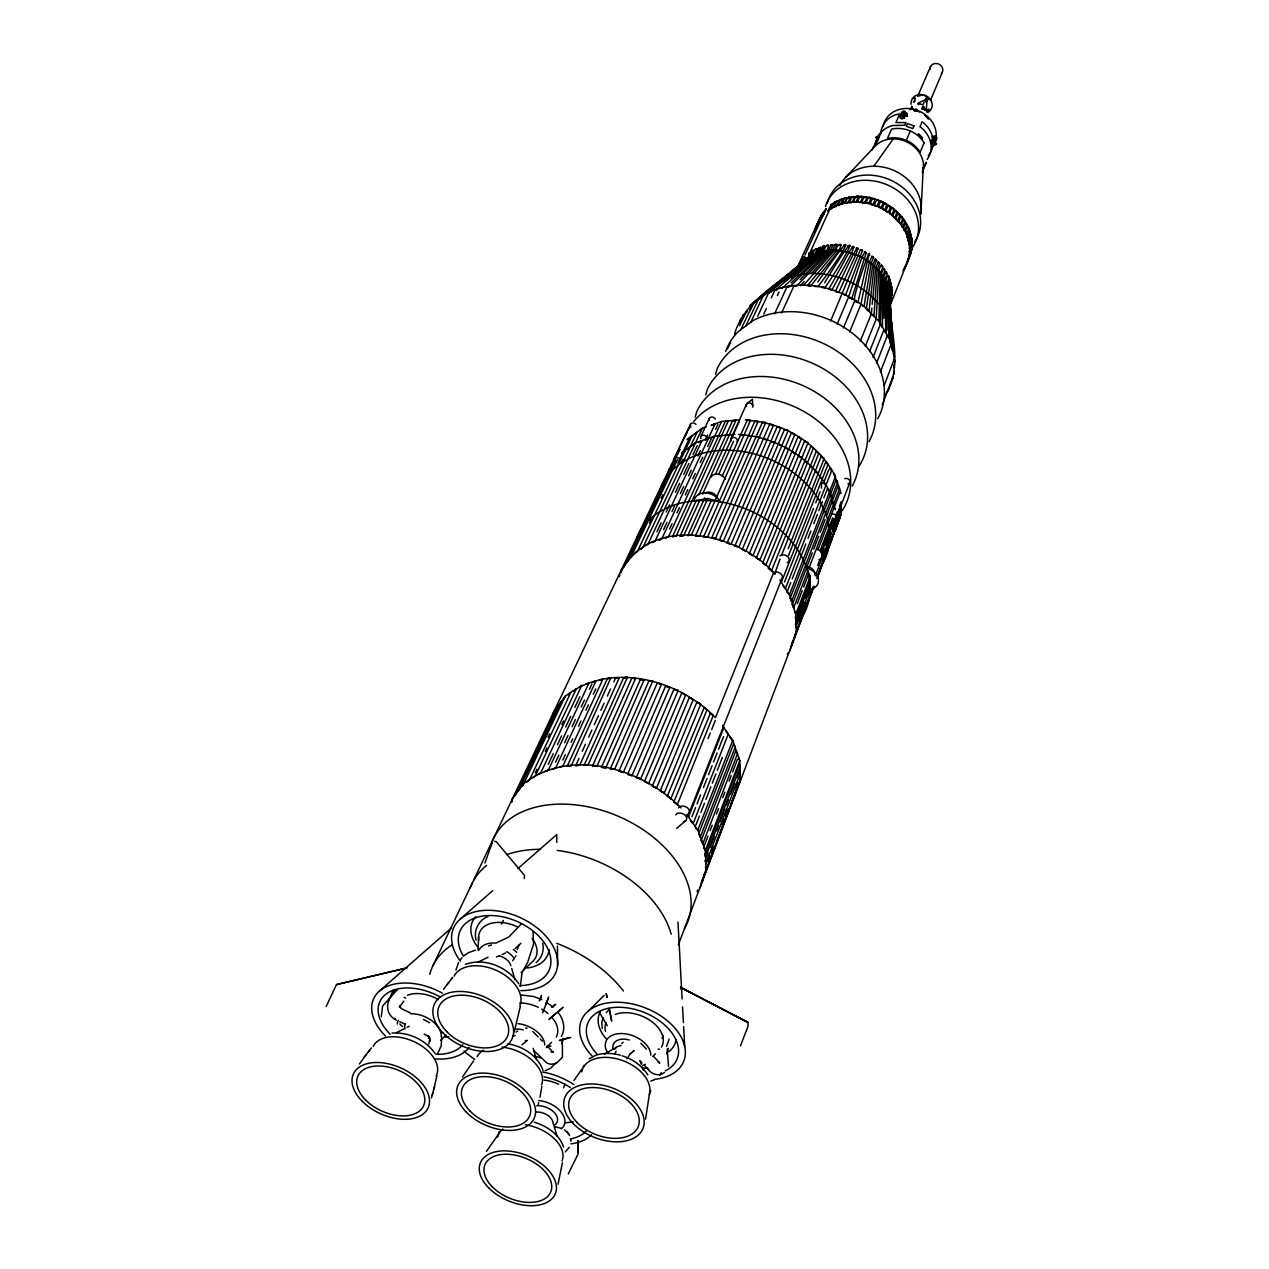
<?xml version="1.0" encoding="UTF-8"?>
<svg xmlns="http://www.w3.org/2000/svg" width="1269" height="1269" viewBox="0 0 1269 1269"><rect width="100%" height="100%" fill="white"/><g stroke="black" fill="none" stroke-linecap="round" stroke-linejoin="round"><path stroke-width="1.5" d="M728.279 734.101L725.757 731.023L728.279 734.101L693.16 823.549L690.526 820.409L693.16 823.549M835.478 517.911L835.43 529.046L829.514 545.956M835.272 530.759L841.188 513.897L841.252 502.794M742.619 316.996C746.394 309.842 737.527 321.929 746.981 311.888M911.824 107.595L911.634 106.215L912.252 106.866M745.998 312.237L747.393 309.715M877.418 140.225C878.957 137.528 876.641 138.797 877.244 139.844M785.4 588.578L783.084 585.612L785.4 588.578L831.718 470.545L829.561 467.706L831.718 470.545M880.416 324.261L882.383 326.99L880.432 324.245L881.352 274.294C884.636 262.969 886.381 270.963 882.32 276.087L882.431 326.958L880.416 324.261L869.535 351.64M892.741 342.693L892.884 335.571M889.839 297.628L892.155 290.236L890.235 296.565M889.68 294.36L888.966 292.536L889.68 294.36C892.932 289.855 893.392 280.639 889.283 292.489L889.696 294.36C888.252 326.815 904.385 364.06 885.952 393.85M905.32 112.989L905.035 111.958M520.29 986.124L522.193 972.038L527.698 962.33L533.472 944.231M915.171 109.848L916.012 108.96L917.075 109.832M892.789 346.088L894.439 356.526L889.283 338.395L878.925 321.279L880.21 272.581C884.953 266.744 881.273 260.224 878.782 271.011L876.229 318.995L865.284 346.326M927.465 109.737L929.035 109.102L928.274 110.577M478.096 950.148L478.603 936.633M899.213 113.417L898.595 115.305M900.927 114.48C900.165 116.098 904.908 114.036 903.242 116.891M904.194 114.464L904.274 115.828M906.478 113.56L906.542 116.351M884.43 279.608C888.49 274.469 886.745 266.474 883.478 277.816L884.43 279.434L883.208 277.943L884.414 279.624L885.857 332.684L883.859 329.988L873.04 357.43M923.166 169.618L920.85 214.191A43.273 36.658 23.1 0 0 890.521 169.126A43.273 36.658 23.1 0 0 839.967 185.353M892.012 292.076L892.155 290.236M891.948 295.788L892.091 293.964L890.156 300.277M891.885 299.5L892.012 297.66L890.092 303.989M909.207 252.325C915.266 231.688 909.524 257.718 909.35 250.532M909.302 248.676C915.361 228.023 909.603 254.054 909.445 246.852M909.127 255.989C915.187 235.336 909.445 261.366 909.27 254.181M911.459 246.662L911.602 244.869M911.554 243.013L911.697 241.205M911.38 250.31L911.523 248.518M830.894 204.912L832.258 204.42L828.197 211.019L829.006 210.035M831.163 208.75C836.192 204.404 835.652 196.711 831.163 208.75L832.702 207.688M675.758 456.11L679.581 449.797M922.674 108.468C924.911 105.486 922.975 109.769 922.896 105.961M926.37 109.213L924.768 109.864L926.37 109.213L926.973 100.87M860.239 341.313L871.28 314.046L871.851 308.193M872.231 304.306L875.753 267.965L878.196 262.033L879.623 263.603L877.18 269.536L873.976 316.314L871.295 314.03M904.242 114.511L904.718 113.718M906.415 114.4L906.764 113.084L907.097 114.511M680.898 989.059L680.803 987.345L748.155 1022.576L747.853 1026.764L740.509 1045.783M686.751 814.888L688.496 816.998L687.148 814.682M874.151 266.474L869.043 311.333L866.33 309.065L872.723 264.904L875.499 259.05L876.609 260.557L874.151 266.474L872.533 265.094L874.151 266.506L872.723 264.904M688.496 816.998L723.838 727.676L722.569 725.408M562.405 1162.721L558.043 1184.263M780.736 580.837L781.323 582.392L827.943 464.581L825.802 461.71L788.509 555.552M933.667 138.448L935.237 138.718L934.777 139.416M541.863 1086.47L539.991 1097.209M882.336 275.896L881.352 274.294M520.306 1006.507L514.231 1031.824M914.489 101.679C914.124 97.459 916.044 102.281 913.283 102.123M878.925 321.279L864.03 306.4L871.137 263.444L873.595 257.544L872.12 256.29L869.344 262.207L861.191 302.942M568.195 694.746L570.701 692.668L529.57 779.753L527 781.831L529.57 779.753M923.293 107.151L923.261 109.467M734.561 333.89C744.491 300.927 777.849 284.875 801.754 262.857C807.068 248.201 801.405 265.364 797.646 266.776M922.722 107.516L923.578 108.246L924.054 107.246M436.853 1075.874L433.887 1089.088M581.694 1071.893L583.692 1065.421M669.16 1039.105L666.526 1046.465M904.274 114.226L903.909 112.655L902.037 113.433M904.258 115.431L904.496 116.272L904.67 113.687M907.049 115.669L906.574 116.161M926.973 111.022L926.497 111.831M699.965 887.745L706.341 869.392L705.532 866.854L706.056 870.153L705.374 850.484L697.807 830.1L687.052 814.968M750.042 310.429L754.246 301.863L804.752 260.589L806.085 257.67M734.18 797.487L736.829 788.668M518.466 790.761L561.39 701.456L559.883 704.152M789.952 650.347L796.218 632.422L795.901 613.91L794.41 611.024M803.404 261.842L804.784 260.605M455.968 969.976L458.617 962.425M704.676 873.009L704.025 876.038L715.161 845.408M797.281 266.982L798.09 265.903L797.455 267.585M738.225 785.86L740.446 779.769L740.081 777.199M837.239 525.16L837.889 522.257L817.712 577.094M867.409 261.097L857.907 302.545L854.719 300.88C851.134 299.405 876.26 230.419 867.409 261.097L865.601 259.859M793.934 638.91L813.35 587.721M890.235 385.332L890.901 382.54M876.546 363.188L887.301 335.682L889.283 338.395L886.539 283.13C890.584 277.99 888.839 269.996 885.588 281.353L887.126 330.178M902.275 227.072C899.547 220.378 908.763 215.889 902.275 227.072L901.355 225.311M904.321 230.53C901.593 223.836 910.793 219.331 904.321 230.53L903.385 228.769M522.305 785.717L523.843 783.465C571.542 747.235 641.987 768.268 681.041 807.925M906.352 233.972C903.639 227.294 912.808 222.773 906.352 233.972L905.431 232.227M787.748 653.043L787.303 654.217M563.61 698.648L565.133 696.411C610.04 660.768 678.201 679.296 715.462 717.651L773.614 572.747M645.572 1119.115L649.76 1091.848A35.627 22.556 21.6 0 0 623.031 1060.725A35.627 22.556 21.6 0 0 583.55 1067.102M484.948 863.015L492.039 843.235M619.177 576.634L619.859 575.396M524.271 878.576L524.573 875.642M674.093 461.155L674.489 460.108M573.81 691.034L576.285 688.924L535.296 776.009L532.869 777.675M431.444 1097.923L432.951 1092.53M432.221 1095.226L434.601 1086.454M511.502 802.214L512.486 798.613L523.843 783.465L565.133 696.411L553.681 711.687L552.015 717.651M537.993 1105.236L538.722 1102.571M688.004 448.782L690.304 446.704M694.889 434.157L697.189 432.079L643.034 547.145L640.639 549.239L643.034 547.145M620.62 572.716C649.902 513.596 738.495 531.838 775.026 574.08M666.717 1053.889L668.335 1048.273M636.959 538.373L637.863 535.201A91.939 69.192 23.1 0 1 647.301 521.686M660.023 491.04L661.815 484.917A89.639 68.637 23.1 0 1 686.228 459.886M668.557 471.909L674.727 461.504M675.092 458.759L676.425 454.207M807.798 258.321L758.307 299.627L807.782 258.305L810.431 252.452L809.051 252.943M686.132 434.981L687.021 431.952A87.228 67.987 23.1 0 1 690.574 425.749M695.158 417.152L696.935 411.124A86.276 67.717 23.1 0 1 806.434 387.219A86.276 67.717 23.1 0 1 852.213 486.075M705.754 394.881L707.531 388.885A85.277 67.416 23.1 0 1 818.108 365.932A85.277 67.416 23.1 0 1 858.939 466.357M715.557 374.244L717.334 368.28A84.325 67.13 23.1 0 1 824.691 344.121A84.325 67.13 23.1 0 1 869.043 441.644M848.596 297.009L851.785 298.723L848.596 297.009L861.857 257.496L865.061 251.69L866.156 252.848L851.8 298.675L848.612 296.994L837.191 324.087M739.573 322.929L740.684 319.249L743.507 316.79M497.702 1137.024L499.304 1131.678M703.74 847.153L705.374 850.484L703.74 847.153L707.959 836.16M561.659 1043.8L563.357 1038.264M880.337 372.023L891.155 344.169L889.886 341.488L891.076 344.438L889.886 341.488L887.174 284.986C891.298 273.168 890.838 282.368 887.586 286.857L886.888 285.049L887.554 285.985M876.181 141.43L876.165 142.35M517.244 949.735L518.799 945.183M603.235 1017.643L601.807 1022.322L602.236 1028.524M693.175 445.054L695.126 442.992L714.828 436.124L734.91 434.363M700.044 430.429L701.503 428.636L706.405 426.654M662.101 1038.391L663.005 1035.647M753.421 303.275L779.182 281.718M758.434 299.23L760.496 297.596L758.434 299.23L745.791 326.038M397.213 989.582C386.823 996.546 383.206 1012.408 394.976 1019.419M783.084 279.164L763.192 295.963L765.366 293.916C797.154 277.768 836.414 285.239 864.03 306.4L860.842 304.734L849.627 331.907M932.429 141.462L933.334 140.748M933.064 140.859C930.732 144.46 938.124 142.049 933.619 140.558M927.147 100.806L925.513 101.758M428.843 1044.038L429.699 1039.057L428.525 1036.392L429.35 1036.916L424.147 1033.997M922.341 108.388C923.88 109.245 924.593 105.359 922.642 106.945M649.284 1094.719L650.775 1090.499M845.646 294.868L842.188 293.916L845.646 294.868L862.46 250.501L861.508 249.739L860.414 249.676L830.672 320.946M815.888 228.357L819.06 221.139M816.966 224.946L820.139 217.729M702.867 843.711L701.234 840.364L735.893 750.629L737.543 753.612L702.867 843.711L701.234 840.364M792.316 604.552L793.696 607.74L792.316 604.552L812.287 552.824M809.368 567.053L839.475 488.835L838.079 486.043L832.924 499.415M716.557 841.728L729.12 808.607M730.516 804.927L738.891 782.846M795.314 634.135L813.334 586.627M818.188 573.826L839.888 516.642L839.523 519.37M882.288 404.906L892.837 377.067L892.234 379.891M701.265 882.875L740.255 780.007L739.779 760.575L732.689 740.509L723.838 727.676M791.269 645.572L813.397 586.817M816.728 578.363L841.363 513.659L840.855 510.82L841.188 513.897M704.025 876.038L737.527 787.7M818.204 574.92L839.206 519.544M678.312 944.834L814.143 586.088M738.812 765.651L705.136 853.751L705.596 857.067L740.208 766.841L739.526 763.811M809.432 580.948L795.504 617.353L795.853 620.541L810.463 582.281M821.582 553.141L834.796 518.513M835.478 516.689L837.413 511.661M839.332 506.617L841.252 501.588M706.024 858.479L708.134 852.974M710.228 847.454L714.431 836.43M716.525 830.925L718.635 825.421M720.031 821.741L724.932 808.876M726.328 805.196L728.438 799.692M730.532 794.188L734.735 783.163M736.845 777.643L738.939 772.139M795.52 623.682L795.901 626.87L795.52 623.682L803.864 601.807M805.26 598.175L809.416 587.23M817.759 565.355L819.853 559.883M818.981 559.788A7.9 6.044 21.2 0 0 821.915 554.474L824.009 548.954M825.405 545.305L830.275 532.536M831.655 528.903L834.431 521.607M835.779 518.101L840.252 506.347M836.223 518.117L849.754 482.601M705.834 863.618L705.326 860.319L705.834 863.618L740.319 773.313L739.637 770.299M795.901 626.87L810.479 588.562M815.332 575.793L841.41 507.505L840.903 504.665M707.642 861.35L709.736 855.829M711.132 852.149L713.226 846.629M721.617 824.564L723.711 819.06M725.107 815.38L727.2 809.86M735.592 787.795L737.686 782.275M799.026 620.874L805.958 602.616M808.734 595.32L810.114 591.671M822.613 558.82L828.149 544.211M833.019 531.441C835.684 516.182 836.35 536.343 835.097 525.953M837.017 520.909L840.205 512.502M705.374 850.484L739.779 760.575L738.653 757.704M810.447 575.983L795.822 614.196L789.461 594.749L779.832 580.107M820.186 550.508L832.734 517.768M820.567 551.809L833.099 519.053M884.207 385.364L894.09 359.508L894.566 362.268L893.947 356.573M793.696 607.74L807.941 570.749M710.069 830.656L712.195 825.151M716.414 814.143L718.524 808.654M722.743 797.646L724.869 792.142M729.088 781.149L731.198 775.645M732.61 771.98L737.543 759.132M797.249 603.632L802.23 590.672M803.658 586.976L808.623 574.016M817.87 549.969L839.999 492.324L840.744 493.26M700.345 836.921L735.227 746.918L733.561 743.92L698.743 833.559L700.345 836.921L698.743 833.559M835.525 481.395L790.222 598.064L791.586 601.252L837.588 482.521L836.176 479.73L837.429 482.823M813.715 549.128L818.711 536.2M820.139 532.504L825.136 519.56M826.563 515.88L832.274 501.096L833.559 504.19L832.274 501.096M696.047 828.007L697.807 830.1L732.689 740.509L730.167 737.448L732.689 740.509M790.73 582.598L787.129 591.798L789.461 594.749L835.494 476.509C829.069 464.549 841.188 489.12 840.712 493.514M563.563 1087.834L564.975 1084.249M695.872 825.136L699.457 815.999M700.885 812.35L704.454 803.214M705.881 799.565L710.878 786.78M712.306 783.116L715.89 773.979M717.318 770.331L722.315 757.545M792.173 578.918L805.863 543.925M808.02 538.405L810.907 531.029M813.778 523.669L817.379 514.453M818.822 510.772L822.423 501.572M823.867 497.892L827.467 488.676L829.64 491.214L834.986 508.758M539.325 1000.94L541.482 995.435M539.928 999.956L541.371 996.276M545.733 1004.382L548.62 997.022M542.64 1012.836L548.382 998.18M691.954 816.76L695.555 807.639M696.998 803.991L700.583 794.87M703.47 787.573L707.055 778.452M708.499 774.804L712.099 765.683M713.527 762.034L717.128 752.914M718.571 749.265L723.6 736.496M784.528 581.948L813.508 508.409M815.681 502.905L820.044 491.864M821.487 488.184C821.154 474.067 829.799 491.563 823.66 482.68M824.311 481.014L828.911 469.371M890.235 302.165L892.012 297.66M890.204 304.243L891.393 301.229M905.78 264.761L904.162 268.758M907.969 259.352L910.888 252.039M908.572 258.797L905.638 266.125L909.73 255.418M689.13 812.953L782.005 578.474M890.441 304.782L905.733 266.173M326.149 1006.555L336.459 984.554L406.603 967.977M788.208 548.684L824.152 458.585L821.249 456.19L781.482 555.362M909.381 245.028C912.427 240.824 912.871 231.91 908.969 243.188L909.381 245.028L908.969 243.188M890.299 298.453L892.091 293.964M888.221 288.745C892.345 276.912 891.885 286.112 888.649 290.617L887.919 288.793L890.648 331.304M907.969 239.492C911.872 228.23 911.428 237.144 908.366 241.348L907.969 239.492L908.366 241.348M708.039 738.606L710.228 733.149M711.687 729.516L715.319 720.427M780.023 559.026L774.693 573.889M677.329 804.594L713.194 715.557L710.45 713.115L673.855 801.865L677.329 804.594L673.855 801.865M771.504 570.749L818.775 453.366L816.395 451.145L768.411 568.226L771.504 570.749L768.411 568.226M906.954 235.812C910.872 224.55 910.428 233.464 907.367 237.652L906.954 235.812L907.367 237.652M670.841 798.756L706.976 709.863L704.279 707.388L667.367 796.012L670.841 798.756L667.367 796.012M765.746 565.308L813.381 448.147L811.05 445.879L762.669 562.77L765.746 565.308L762.669 562.77M925.593 163.923L923.182 167.794M922.484 171.87L926.37 162.353L922.817 168.523M935.285 143.254L935.935 137.845L935.285 143.254L932.112 143.27L931.779 140.304L932.778 137.861L933.318 139.511L935.237 138.718M664.322 792.903L700.758 704.152L698.251 702.55L696.84 702.154L660.245 790.825L664.322 792.903L660.245 790.825M759.988 559.867L807.988 442.913L805.815 441.453L804.546 441.136L756.324 557.979L759.988 559.867L756.324 557.979M898.864 222.091C901.196 211.828 904.749 218.157 900.244 223.63L898.864 222.091L900.244 223.63M906.796 262.746C908.525 258.527 906.938 264.444 906.907 261.922M905.638 266.125L906.32 264.475M897.31 220.647C901.831 215.191 898.278 208.862 895.914 219.109L897.31 220.647L895.914 219.109M894.375 217.665C898.912 212.209 895.343 205.879 892.979 216.127L894.375 217.665L892.979 216.127M891.457 214.683C896.501 208.449 891.409 203.912 889.696 213.478L891.457 214.683L889.696 213.478M656.454 788.208L693.207 699.616L690.733 697.966L689.289 697.601L652.377 786.114L656.454 788.208L652.377 786.114M752.961 555.568L801.389 438.82L799.216 437.329L797.947 437.028L749.313 553.665L752.961 555.568L749.313 553.665M843.409 328.005L854.719 300.88L857.907 302.545L854.719 300.88M768.538 292.98L771.393 291.632L768.554 292.996L812.604 255.228C813.492 248.914 820.377 244.251 814.508 254.593L768.554 292.996L757.704 316.219M834.463 206.895C840.998 203.881 838.095 194.665 834.463 206.895L836.319 206.276M784.464 282.004L816.332 253.8L819.076 247.677L820.869 247.312L818.235 253.165L774.598 290.728L771.282 297.866M838.095 205.467C844.631 202.469 841.712 193.237 838.095 205.467L839.951 204.848M648.586 783.512L685.657 695.063L683.214 693.35L681.754 693.033L644.509 781.403L648.586 783.512L644.509 781.403M745.918 551.269L794.775 434.728L792.633 433.173L791.348 432.919L742.286 549.35L745.918 551.269L742.286 549.35M887.824 212.399C892.884 206.165 887.808 201.628 886.079 211.177L887.824 212.399L886.079 211.177M791.301 278.704L820.06 252.357L822.804 246.249L824.596 245.885L821.963 251.738L783.481 287.048L780.657 288.444L783.481 287.048M843.599 203.421C838.936 205.102 848.12 201.041 846.074 197.885L858.225 196.346A48.936 41.005 23.1 0 1 902.529 217.856A48.936 41.005 23.1 0 1 907.985 260.478M841.744 204.039L844.329 198.25L846.074 197.885A48.936 41.005 23.1 0 0 830.418 205.181M884.192 210.099C889.283 203.865 884.192 199.328 882.447 208.877L884.192 210.099L882.447 208.877M930.383 100.537L942.328 72.238M640.702 778.817L678.09 690.526L677.123 689.924L673.887 689.289L636.324 777.532L640.702 778.817L636.324 777.532M738.891 546.971L788.16 430.635L787.303 430.112L784.432 429.604L734.941 545.844L738.891 546.971L734.941 545.844M878.592 207.006C879.829 198.25 886.016 200.724 880.591 207.799L878.592 207.006L880.591 207.799M632.01 775.613L669.746 687.465L668.779 686.83L665.527 686.228L627.647 774.312L632.01 775.613L627.647 774.312M731.087 544.131L780.784 427.986L779.943 427.415L777.072 426.923L727.137 543.005L731.087 544.131L727.137 543.005M855.766 254.895C865.363 226.358 835.367 291.902 835.335 291.458L838.809 292.409L855.766 254.895L853.656 254.339L855.766 254.926L853.72 254.07M876.514 206.355C881.971 199.265 875.784 196.806 874.531 205.546L876.514 206.355L874.531 205.546M906.304 140.415L910.301 131.024M851.594 253.403C861.651 225.311 829.561 290.062 828.498 288.951L831.956 289.966L851.594 253.403L849.5 252.832L851.61 253.435L849.532 252.579M872.453 204.912C877.926 197.821 871.724 195.363 870.455 204.103L872.453 204.912L870.455 204.103M917.646 96.428L930.558 66.48M824.612 282.813C859.859 223.947 856.527 240.824 825.104 287.508L821.614 287.349L825.104 287.508M866.315 203.135C867.219 195.267 874.071 195.474 868.408 203.468L866.315 203.135L868.408 203.468M905.209 115.384L904.162 117.795L902.497 117.605M623.333 772.424L661.403 684.403L660.435 683.705L657.199 683.134L618.971 771.092L623.333 772.424L618.971 771.092M723.282 541.292L773.424 425.321L772.583 424.687L769.712 424.243L719.349 540.134L723.282 541.292L719.349 540.134M814.524 286.445L818.013 286.604C853.069 240.317 856.972 223.471 817.87 281.956M864.189 202.961C869.868 194.982 863.031 194.776 862.095 202.628L864.189 202.961L862.095 202.628M904.86 112.497L904.242 118.382L904.86 112.497L901.577 112.513L900.53 114.924L900.958 118.414M841.347 244.996L838.777 250.865L810.939 285.668L807.449 285.541L836.62 250.501C834.272 245.377 844.218 243.775 839.206 244.647M859.985 202.469C865.664 194.474 858.827 194.284 857.892 202.136L859.985 202.469L857.892 202.136M898.944 115.717L895.93 122.601L905.892 122.585L904.749 125.25L892.599 125.536A27.41 23.603 23.1 0 0 875.927 142.874M614.656 769.22L652.678 681.12L648.856 680.993L610.294 768.824L614.656 769.22L610.294 768.824M715.478 538.453L765.73 422.466L762.32 422.45L711.528 538.183L715.478 538.453L711.528 538.183M678.518 450.86L679.549 449.416M811.335 273.66L832.369 250.469L835.145 244.394L837.048 244.473L834.463 250.326L803.88 284.843L800.596 285.493L803.88 284.843M853.736 202.12C854.481 195.204 861.492 193.047 855.798 201.977L853.736 202.12L855.798 201.977M605.805 767.761L644.129 679.756L640.306 679.613L601.443 767.333L605.805 767.761L601.443 767.333M707.452 537.279L758.132 421.403L754.738 421.403L703.502 536.993L707.452 537.279L703.502 536.993M661.371 1072.622L659.69 1075.414M781.593 313.031L793.791 286.207L797.059 285.573L830.291 250.802L832.892 244.949L830.973 244.869L828.181 250.945L800.247 279.592M851.721 202.453C857.432 193.538 850.42 195.696 849.659 202.612L851.721 202.453L849.659 202.612M791.142 282.908L824.009 251.421C824.898 244.092 832.115 241.887 826.119 251.278L790.238 286.255L786.97 286.905L774.693 313.729M847.644 202.929C853.371 194.014 846.375 196.187 845.598 203.088L847.644 202.929L845.598 203.088M596.953 766.286L635.595 678.36L631.772 678.233L592.591 765.841L596.953 766.286L592.591 765.841M711.608 499.796L695.507 535.788L699.441 536.105L750.55 420.325L747.155 420.34L722.077 476.398M872.089 149.901L873.294 147.204A27.585 23.683 23.1 0 1 876.895 142.128L881.13 132.579A27.426 23.603 23.1 0 0 875.642 143.524L876.007 144.079M588.102 764.81L627.457 677.281L623.571 677.82L584.089 765.318L588.102 764.81L584.089 765.318M691.446 534.931L687.782 535.518L691.446 534.931L707.626 498.955M718.952 473.781L733.498 441.39M730.944 438.677L746.489 404.256M688.591 533.726L704.818 497.765M715.367 474.384L739.097 421.8M785.987 276.721L809.225 257.084L811.224 252.69M578.934 758.513L575.698 765.651L579.711 765.175L619.335 677.725L615.449 678.249L613.831 681.818M696.475 500.145L680.121 536.073L683.801 535.502L700.091 499.558M702.534 494.164L736.052 420.198L732.562 420.816L698.933 494.751M809.463 257.306C812.969 252.15 811.525 249.707 813.461 250.167M789.683 272.946L803.182 261.652L805.181 257.258M804.72 258.749L805.292 257.48M582.185 751.391L585.437 744.253M588.673 737.115L591.925 729.976M594.352 724.631L598.413 715.7M600.856 710.354L604.092 703.216M607.343 696.078L610.579 688.956M828.197 211.019L830.085 206.863M808.559 255.83L831.829 204.626M797.773 266.347L817.506 223.233M797.709 267.299L800.184 262.953L799.058 264.364M822.201 214.81L818.537 221.774L822.201 214.81L821.091 216.206M798.169 267.347L800.184 262.953M798.487 267.267L802.309 259.971L801.167 261.398M824.279 211.875L820.631 218.823L824.279 211.875L823.169 213.271M571.336 765.524L610.801 677.963L607.359 678.661L567.306 765.984L571.336 765.524L567.306 765.984M676.171 536.073L728.406 420.673L725.297 421.435L672.491 536.613L676.171 536.073L672.491 536.613M799.629 265.84L802.309 259.971M804.927 255.037L826.04 208.814M823.835 214.477L822.709 215.889L826.373 208.925M562.865 760.115L565.339 754.769M571.098 742.317L572.731 738.748M578.49 726.28L580.964 720.951M585.897 710.259L588.356 704.914M593.289 694.238L595.764 688.893M669.556 529.062L672.047 523.685M677.011 512.914L679.502 507.537M685.292 494.973L687.782 489.58M692.763 478.81L695.238 473.432M700.218 462.662L702.709 457.284M707.674 446.514L711.814 437.535L714.828 436.124M715.573 429.414L717.81 424.544M777.358 295.598L779.007 292.013M668.541 536.628L665.416 538.04L668.541 536.628L721.569 421.498L739.7 419.88M555.648 768.015L552.253 769.363L555.648 768.015L596.049 680.787L592.75 682.167L596.049 680.787M661.799 538.897L658.674 540.277L661.799 538.897L715.129 423.798L712.131 425.194L715.129 423.798M548.335 770.14L544.924 771.457L548.335 770.14L588.975 682.976L585.659 684.324L588.975 682.976M655.09 541.133L651.949 542.497L655.09 541.133L701.916 440.692L698.886 442.056L701.916 440.692M555.552 762.241L558.868 755.118M564.657 742.666L567.957 735.544M572.097 726.645L575.396 719.539M581.186 707.071L584.486 699.965M589.451 689.289L591.925 683.943M663.671 529.506L667.002 522.336M672.015 511.566L674.505 506.188M680.343 493.625L683.674 486.455M688.67 475.685L691.177 470.307M697.839 455.952L700.345 450.574M705.342 439.804L708.356 438.408L705.342 439.804L707.61 434.934M763.811 313.951L766.302 308.589M700.853 436.568L709.371 418.358M548.256 764.35L553.236 753.675M557.392 744.792L561.548 735.893M565.704 727.01L570.701 716.335M574.857 707.436L579.838 696.776M656.977 531.743L661.165 522.765M666.193 512.01L669.54 504.84M675.409 492.277L679.613 483.315M683.801 474.336L688.829 463.582M693.017 454.603L697.204 445.641M561.897 724.615L563.563 721.062M750.74 322.374L763.319 295.566M646 545.496L648.38 543.386L702.328 428.335L686.941 439.518M637.688 550.889L635.293 552.967L637.688 550.889L692.065 435.806L689.828 437.424L677.82 463.058M535.264 772.789L536.946 769.236M545.321 751.454L547.002 747.901M681.358 462.868L683.023 459.346M630.899 557.297L677.503 459.441M740.826 329.67L753.516 302.847M548.018 737.4L549.699 733.847M649.474 523.002L651.14 519.465M661.149 498.32L662.815 494.783M674.125 458.632L690.479 424.258M432.999 965.566L472.338 882.923M473.749 879.988L687.021 431.952M624.459 565.451L632.866 547.796M639.544 533.678L645.461 521.305M655.534 500.113L658.056 494.815M670.651 468.324L668.969 471.862L669.207 469.054L668.826 471.386M673.617 462.043L675.933 457.157M676.139 456.792L678.455 451.907M727.359 349.038L730.563 342.297M676.06 457.459L623.618 567.211M677.598 454.207L679.93 449.321M630.614 555.203L633.961 548.145M643.193 528.729L645.699 523.447M649.887 514.611L658.278 496.972M664.972 482.854L670.841 470.498M739.621 325.673L745.204 313.919M675.647 460.837L627.267 562.262M891.155 344.169L887.713 288.824M914.346 111.085L916.535 111.069M923.515 108.341L922.452 107.024L921.944 109.055M791.586 601.252L790.222 598.064M697.173 891.663L697.553 889.997M750.772 304.925L749.392 307.463L750.487 305.036L810.812 256.021L809.559 257.068M626.965 1058.917L630.661 1053.27L630.138 1053.952L634.135 1050.669L633.231 1050.97M817.284 225.248L817.997 224.55L814.682 231.497M614.64 1053.968L616.147 1051.24M501.35 924.118L503.396 920.437M563.626 699.108L565.133 696.411M522.336 786.193L523.843 783.465M569.273 1147.287L565.339 1151.871M515.293 956.937L515.96 955.795M437.789 1053.302L441.231 1045.846L441.691 1036.329M568.242 1173.984L578.141 1153.933L577.807 1140.974M462.519 1076.937L473.575 1060.9M486.408 1151.427L499.114 1133.344A34.374 21.034 22.5 0 1 502.825 1129.045M906.827 116.351L907.145 114.464M906.589 113.496L907.065 114.131M561.326 1036.456C565.879 1028.731 563.547 1018.674 557.852 1012.218M512.676 960.728L514.104 958.428M573.905 1080.538L581.821 1069.244M933.334 143.841L934.793 144.714L935.951 143.492M933.223 141.827C937.331 142.794 929.479 145.237 933.54 141.573M359.381 1064.041L365.948 1054.951M646.143 545.083L648.38 543.386M579.552 686.862L581.9 685.165L541.054 772.266L538.643 773.963M873.865 166.223L893.249 138.876M903.56 116.748L901.371 116.685M555.663 1063.041L550.746 1068.228L545.242 1070.703M926.671 111.529L928.321 111.244L927.242 110.577M443.547 989.265L452.652 977.416L450.987 979.525M935.808 140.193L934.936 138.305M403.875 1001.13L399.354 1007.11L399.783 1005.889L400.132 1007.554L399.656 1005.698L401.321 1008.681L410.204 1012.789M368.073 1052.207L371.42 1047.94M388.473 1001.019L389.266 999.988M364.235 1057.172L369.723 1050.05M925.291 101.568L925.624 99.569L925.513 100.933M446.878 984.76L448.607 982.571M818.537 221.774L819.663 220.362M820.631 218.823L821.741 217.427M803.277 258.416L804.419 257.004M800.596 264.285L801.58 262.953M522.019 1044.831L527.269 1040.421L525.255 1040.723M599.872 679.994L603.172 678.598L562.976 765.873L559.581 767.237M911.539 107.151L911.269 109.071M460.377 959.697L462.106 957.619M835.462 522.891L835.129 519.782M606.344 1012.63L608.327 1010.33M914.616 110.974L915.98 110.958M520.877 943.343L515.087 948.641M397.054 989.804L382.603 1006.095L381.255 1016.755M925.624 99.569L918.74 102.821L918.693 104.661M801.786 284.177L804.181 281.544M652.869 1056.538L655.391 1053.793M913.728 109.816L913.045 108.452M845.535 177.486L875.102 146.157A27.648 23.714 23.1 0 1 908.81 142.953A27.648 23.714 23.1 0 1 922.389 172.647M546.273 1047.734L551.555 1042.357M521.226 924.006L508.742 937.109L496.766 942.629M588.832 1010.6L604.155 995.372M621.731 1043.61L623.127 1042.246M521.162 972.482L532.123 961.95A30.726 20.066 23.9 0 0 532.092 938.473M440.581 1040.437L446.117 1035.155M763.192 295.963L765.366 293.916M795.853 620.541L795.504 617.353M459.933 919.375L492.705 890.664M518.038 868.472L556.758 834.542L556.805 842.362M379.161 991.311L451.653 927.75M705.596 857.067L705.136 853.751M718.603 436.06L722.109 435.489M676.647 828.387L685.657 820.773M759.449 298.976L765.207 294.122M766.65 292.917L779.927 281.718M790.27 273.009L793.22 270.519M549.556 1018.69L563.214 1007.205M548.858 1019.546L562.453 1008.109M551.714 1007.38L554.743 1004.826M552.713 1006.809L555.759 1004.255M782.18 279.212L786.685 275.452M740.684 319.249L740.16 322.104M746.902 403.685L752.422 399.323L752.771 405.81M878.846 137.449L876.022 137.464L878.782 136.751M900.911 118.207C906.367 119.698 900.007 112.735 900.641 117.922M877.831 137.575L878.798 137.179M464.073 955.716L468.61 952.559L475.478 950.18M516.229 1032.078L517.641 1030.983M536.137 962.552C541.895 958.047 544.417 950.259 542.688 943.2M767.919 290.728C799.232 261.303 852.356 272.026 878.148 303.577M888.332 390.773L888.966 387.981M681.564 453.033L695.475 442.96M664.417 1072.448C659.055 1077.111 650.616 1074.129 647.523 1068.26L648.649 1069.878M680.121 536.073L683.801 535.502M512.486 798.613L512.073 801.738M833.67 203.214L835.208 202.152M808.861 253.514L810.431 252.452M809.225 257.084L810.812 256.021M575.698 765.651L579.711 765.175M831.481 540.34L832.131 537.437M487.962 916.472C478.651 920.073 473.289 930.621 476.176 940.218M791.935 644.636L792.586 641.686M604.599 1054.047L616.195 1047.448M589.117 1058.869L595.066 1055.634M892.17 379.875L892.868 377.067M396.451 1032.649L404.113 1028.81M818.251 253.181L816.332 253.8M814.539 254.609L812.604 255.228M477.921 962.172L488.057 957.238M923.943 102.218C923.927 108.087 916.218 100.299 918.185 104.423M721.569 421.498L711.068 425.242M502.175 954.526L505.633 952.908M654.582 1079.681L650.807 1081.156M465.39 964.361C484.679 957.27 507.711 967.01 518.72 983.713M695.507 535.788L699.441 536.105M821.059 251.976L821.979 251.754M832.686 250.596L834.479 250.342L832.369 250.469M496.512 956.953L499.478 955.731M901.894 115.114L900.974 116.161L902.481 117.382M903.131 117.208L900.895 117.811M876.609 140.986L877.609 140.859M876.371 141.842L875.547 143.492M935.745 139.527L936.141 137.29A27.141 23.477 23.1 0 0 912.633 109.055A27.141 23.477 23.1 0 0 883.161 126.599M488.644 945.992L491.547 944.882M845.297 251.849L847.438 251.944L845.281 251.563M840.586 199.931L842.442 199.312M844.218 198.503L846.074 197.885M836.969 201.359L838.809 200.74M822.693 246.503L824.596 245.885M818.965 247.931L820.869 247.312M815.253 249.374L817.157 248.74M913.03 108.928L913.981 109.753M559.867 1040.199L569.099 1037.693M559.359 1040.548L570.796 1037.455M336.745 984.554L406.937 967.914M595.637 1055.316C603.695 1052.556 612.34 1053.127 620.478 1055.205M647.761 1068.355L643.05 1068.086M830.307 250.818L828.181 250.945M732.562 420.816L736.052 420.198M725.297 421.435L728.803 420.848M623.571 677.82L627.457 677.281M615.449 678.249L619.335 677.725M607.359 678.661L611.246 678.169M934.682 136.941L936.141 137.29M933.889 142.842L934.507 141.018M541.53 1058.219L534.614 1056.014M404.002 997.307L405.652 998.148M856.194 196.584L858.241 196.425M852.134 197.06L854.164 196.917M848.073 197.552L850.103 197.393M830.798 245.091L832.892 244.949M834.954 244.616L837.048 244.473M826.627 245.552L828.72 245.409M825.786 251.199L824.009 251.421M494.64 841.331L496.227 841.664L524.271 875.118M547.193 1046.306L550.905 1046.195M550.984 1051.906L553.252 1052.16L552.396 1051.874M910.444 108.436L910.206 109.737M521.416 995.007L533.662 996.514L541.831 999.56M900.53 114.924L903.814 114.892M931.129 140.304L934.936 140.288M391.962 1033.109C408.491 1031.919 425.527 1039.755 435.029 1053.397M843.108 251.405L840.95 251.04M525.588 1028.096L527.143 1028.191M762.32 422.45C793.109 428.05 821.138 448.528 835.494 476.509M933.841 139.669L932.985 139.495M754.738 421.403L758.481 421.625M747.155 420.34L750.899 420.578M648.856 680.993L653.059 681.342M640.306 679.613L644.509 679.994M631.772 678.233L635.975 678.629M658.135 1049.098L659.515 1049.273M745.22 419.817L766.064 422.656M738.637 434.458C776.009 436.584 812.461 457.776 829.656 491.531L827.467 488.676M864.522 197.076L866.616 197.425M868.726 197.583L870.82 197.916M860.319 196.584L862.412 196.917M847.835 245.694L849.976 246.043M843.52 245.171L845.662 245.52M838.476 250.707L836.62 250.501M507.854 1043.832C522.796 1046.227 537.993 1055.713 543.084 1070.544M554.712 1126.65L561.025 1128.3M658.278 1062.137L659.88 1062.994L658.738 1062.232M935.031 136.243L934.65 136.164A1.761 0.809 -7.2 0 0 932.144 137.068A1.761 0.809 -7.2 0 0 934.285 137.734A1.761 0.809 -7.2 0 0 935.332 136.386L932.62 137.496M934.714 138.384L935.713 138.797M857.907 255.577L859.938 256.417A50.49 41.607 23.1 0 1 890.108 298.12M784.432 429.604L788.16 430.635M777.072 426.923L780.784 427.986M769.712 424.243L773.424 425.321M673.887 689.289L678.09 690.526M665.527 686.228L669.746 687.465M657.199 683.134L661.403 684.403M875.547 268.14L877.18 269.551L875.753 267.965M902.497 115.114L903.496 116.129M860.001 256.322L847.454 251.833A50.49 41.607 23.1 0 0 821.931 251.643M622.127 1055.824C632.549 1058.965 641.971 1065.595 647.84 1074.811M534.344 1122.193C546.717 1126.015 559.328 1134.153 563.563 1147.033M878.56 271.185L880.194 272.581L878.782 271.011M880.972 201.438L882.954 202.247M876.911 199.994L878.894 200.788M872.85 198.551L874.849 199.344M856.242 248.201L858.288 249.025M860.414 249.676L862.46 250.501M852.07 246.709L854.116 247.534M932.414 137.575L935.142 136.465M935.84 143.286L936.141 143.413A1.761 0.825 -7.2 0 1 935.776 144.555A1.761 0.825 -7.2 0 1 933.429 144.714L933.238 144.618M399.751 1021.704L404.573 1024.004M696.84 702.154L700.758 704.152M689.289 697.601L693.207 699.616M804.546 441.136L807.988 442.913M681.754 693.033L685.657 695.063M871.137 263.46L869.344 262.207M860.842 304.734L864.03 306.4M797.947 437.028L801.389 438.82M423.386 1019.372L429.572 1022.655M791.348 432.919L794.775 434.728M863.681 258.765L861.857 257.496M564.388 1129.807L567.671 1132.741M546.32 1002.177L553.062 1007.11M394.5 1019.118L396.293 1020.197M695.158 826.96L697.807 830.1M552.745 1051.953L547.193 1045.942M904.765 111.688L902.671 111.704L902.894 113.607M787.129 591.798L789.461 594.749M887.301 335.682L889.283 338.395M871.803 256.306L873.595 257.544M864.363 251.611L866.156 252.848M868.075 253.959L869.884 255.196M892.028 207.894L893.773 209.099M884.794 203.31L886.539 204.515M888.411 205.594L890.156 206.815M709.863 712.908L713.194 715.557M703.66 707.198L706.976 709.863M821.249 456.19L824.152 458.585M815.872 450.955L818.775 453.366M399.862 1024.067L402.701 1026.621M659.341 1062.629L653.329 1056.173M533.567 1050.288L547.034 1063.168L550.92 1064.326L556.219 1063.485L562.453 1057.172L562.341 1039.168M538.088 1036.852L532.821 1031.554M540.182 1038.93L542.402 1041.167M834.209 507.41L835.525 509.678M644.414 1065.325L647.999 1068.958M639.735 1060.583L641.955 1062.835M900.467 118.033A1.761 1.523 23.7 0 0 903.433 118.001A1.761 1.523 23.7 0 0 901.656 115.669A1.761 1.523 23.7 0 0 900.467 118.033L900.768 118.35M646.413 1049.098L640.845 1043.261M891.726 347.69L892.757 350.498L891.568 347.547L892.726 350.498L891.488 332.129M881.209 265.078L882.637 266.649M878.196 262.033L879.623 263.603M875.182 259.003L876.609 260.557M898.23 213.509L899.61 215.048M901.164 216.491L902.545 218.014M895.311 210.527L896.691 212.066M566.91 1131.805L569.607 1135.565M567.989 1133.122L568.782 1134.121M825.802 461.71L827.943 464.581M886.523 283.13L885.588 281.353M599.016 1011.821L607.328 1025.669M879.385 304.798L888.395 319.725L892.393 333.842M894.058 365.646L894.233 368.454L893.963 364.711M887.983 275.389L888.95 277.165M883.779 268.362L884.731 270.138M885.889 271.883L886.841 273.66M907.7 226.596L908.62 228.357M905.669 223.154L906.589 224.899M890.219 304.655L890.886 315.029M838.079 486.043L839.364 489.12M893.281 353.575L894.439 356.526M394.722 1018.198L395.056 1019.102M640.322 1061.503L641.273 1064.39M642.225 1067.277L643.193 1070.164M511.724 968.437L514.928 979.652M533.218 1048.353L536.454 1059.71M553.728 1124.604L556.996 1136.072M429.525 1038.312L430.191 1041.103M889.569 279.021L889.981 280.893M890.616 282.765L891.044 284.637M911.237 237.541L911.634 239.365M910.222 233.861L910.634 235.701M909.223 230.165L909.619 232.021M606.392 993.77L607.137 997.545M609.39 1008.855L611.626 1020.165M606.138 993.579L606.868 997.275M609.072 1008.379L611.642 1021.339M514.706 796.266L557.662 706.484L556.123 709.149M898.69 116.114L898.642 115.257M877.149 139.622L876.958 138.147L876.276 143.524M891.441 322.564L892.281 333.874M892.789 340.79L893.376 348.674M667.256 1049.177L668.509 1066.277M570.828 1139.911L570.939 1141.339M890.172 301.943L891.076 315.299M891.472 321.009L892.266 332.462M892.789 340.108L893.455 349.816M890.235 311.397L890.505 315.235M891.441 328.687L891.71 332.541M888.903 294.392L891.361 330.289M889.283 292.489L892.424 340.473M890.219 307.844L890.727 315.743M891.504 327.592L891.885 333.525M890.854 334.921L891.171 340.33M677.979 922.055L682.119 998.989M682.548 1006.872L683.404 1022.655M683.61 1026.605L684.673 1046.338M533.012 931.414L533.503 943.232M577.681 1140.561L577.918 1146.446M577.712 1140.688L578.141 1152.331M883.478 277.816L883.779 318.233M557.44 946.024L557.567 965.582M799.232 265.57A50.49 41.607 23.1 0 1 820.25 252.087M474.717 1059.472A111.529 71.508 23.1 0 1 463.978 1051.065M429.763 974.354A111.529 71.508 23.1 0 1 452.129 944.866M556.805 943.343A111.529 71.508 23.1 0 1 623.38 990.946M470.196 888.078A107.754 71.413 23.1 0 1 486.63 865.426M506.696 854.624A107.754 71.413 23.1 0 1 540.451 849.31M557.186 850.404A107.754 71.413 23.1 0 1 671.19 934.174M491.595 843.108A105.708 71.286 23.1 0 1 619.875 816.966A105.708 71.286 23.1 0 1 684.514 928.511M687.972 458.966A89.639 68.637 23.1 0 1 794.87 473.765A89.639 68.637 23.1 0 1 823.2 562.611M648.618 520.353A91.939 69.192 23.1 0 1 662.688 510.043M664.448 509.123A91.939 69.192 23.1 0 1 773.916 524.731A91.939 69.192 23.1 0 1 803.436 614.751M693.81 421.371A87.228 67.987 23.1 0 1 806.576 413.059A87.228 67.987 23.1 0 1 842.204 510.725M725.614 351.513A83.326 66.797 23.1 0 1 738.05 331.748L752.803 320.708A83.326 66.797 23.1 0 1 852.562 333.366A83.326 66.797 23.1 0 1 877.751 418.691M517.926 1023.671A23.445 14.863 23.1 0 1 544.75 1045.006M519.814 1003.002A29.996 19.146 23.1 0 1 538.326 1007.316M541.8 1009.141A29.996 19.146 23.1 0 1 548.049 1013.55M551.904 1017.341A29.996 19.146 23.1 0 1 556.219 1037.106M477.128 1056.633A35.183 22.033 23.1 0 1 483.505 1050.272M502.127 1047.147A35.183 22.033 23.1 0 1 541.546 1084.868M515.753 1029.207A15.577 9.882 23.1 0 1 523.32 1029.92M512.549 1036.154A12.674 8.026 23.1 0 1 515.166 1035.536M827.325 203.024A48.317 40.751 23.1 0 1 890.108 179.897A48.317 40.751 23.1 0 1 914.806 241.697M827.896 210.717A49.094 41.068 23.1 0 1 891.393 214.524A49.094 41.068 23.1 0 1 902.846 270.709M814.603 231.704A49.094 41.068 23.1 0 1 823.755 214.413M818.045 222.662A48.936 41.005 23.1 0 1 826.293 208.862M825.437 206.514A48.46 40.814 23.1 0 1 889.807 186.004A48.46 40.814 23.1 0 1 911.665 248.502M934.587 136.751A1.745 1.507 21.9 0 1 936.808 137.829A1.745 1.507 21.9 0 1 935.824 139.733M933.429 144.714A1.761 0.825 -7.2 0 1 933.381 143.603M877.609 139.304A1.745 1.491 24.2 0 1 878.767 136.973M878.798 137.671A1.745 0.809 -7.8 0 1 876.356 137.988A1.745 0.809 -7.8 0 1 876.244 136.862A1.745 0.809 -7.8 0 1 878.687 136.544M875.562 143.905A1.745 1.491 24.2 0 1 876.292 141.652M902.465 113.449A1.761 1.523 23.7 0 1 902.592 111.466A1.761 1.523 23.7 0 1 904.797 111.45A1.761 1.523 23.7 0 1 905.416 113.417M933.794 144.587A27.141 23.477 23.1 0 1 932.176 147.204M881.003 131.484A27.22 23.508 23.1 0 1 897.58 114.21M914.203 110.149A22.033 19.083 23.1 0 1 919.66 112.069M924.498 115.178A22.033 19.083 23.1 0 1 928.416 119.238M928.274 155.627A27.252 23.54 23.1 0 0 923.166 122.554L922.055 121.84L919.962 126.837L921.072 127.55A27.347 23.572 23.1 0 1 927.179 159.45M592.226 1056.109A55.106 35.453 21.6 0 1 602.109 1004.08A55.106 35.453 21.6 0 1 678.392 1032.585A55.106 35.453 21.6 0 1 654.423 1079.348M597.287 1054.253A48.095 30.948 21.6 0 1 601.569 1010.362A48.095 30.948 21.6 0 1 665.813 1026.034A48.095 30.948 21.6 0 1 665.305 1070.846M675.996 1039.834A40.671 26.3 21.6 0 1 668.89 1051.573M606.074 1038.629A40.671 26.3 21.6 0 1 600.364 1011.647M645.366 1064.199A23.73 15.212 21.6 0 1 642.558 1065.532M607.423 1052.398A23.73 15.212 21.6 0 1 623.079 1033.585A23.73 15.212 21.6 0 1 650.759 1055.205M613.086 1048.797A15.767 10.12 21.6 0 1 629.281 1039.961M614.719 1049.114A12.833 8.217 21.6 0 1 621.064 1045.656M605.487 1031.507A30.377 19.59 21.6 0 1 605.963 1022.782M615.306 1014.407A30.377 19.59 21.6 0 1 650.902 1020.99A30.377 19.59 21.6 0 1 661.466 1047.131M591.576 1134.772A53.187 33.073 22.4 0 1 570.923 1143.861M542.624 1072.051A53.187 33.073 22.4 0 1 573.858 1084.583M586.437 1130.806A46.414 28.854 22.4 0 1 570.225 1138.959M544.004 1076.826A46.414 28.854 22.4 0 1 570.384 1087.596M573.223 1121.685A39.26 24.539 22.4 0 1 564.594 1122.684M538.802 1100.524A22.905 14.197 22.4 0 1 561.295 1112.247A22.905 14.197 22.4 0 1 561.199 1128.807M536.073 1112.056A12.389 7.662 22.4 0 1 547.891 1115.419A12.389 7.662 22.4 0 1 553.11 1123.89M536.644 1105.775A15.228 9.438 22.4 0 1 554.014 1112.279A15.228 9.438 22.4 0 1 555.124 1124.588M544.1 1080.125A29.33 18.289 22.4 0 1 558.646 1084.234M525.366 1124.794A34.374 21.034 22.5 0 1 562.024 1160.897M460.457 961.204A55.741 36.325 23.9 0 1 479.46 910.92A55.741 36.325 23.9 0 1 553.474 947.007A55.741 36.325 23.9 0 1 520.798 990.613M463.423 956.096A48.65 31.693 23.9 0 1 485.472 915.726A48.65 31.693 23.9 0 1 547.637 948.403A48.65 31.693 23.9 0 1 519.544 985.601M549.065 949.624A41.147 26.935 23.9 0 1 527.317 967.993M478.302 947.8A41.147 26.935 23.9 0 1 475.764 916.821M478.794 940.345A30.726 20.066 23.9 0 1 517.022 926.703M479.032 950.069A24 15.577 23.9 0 1 496.052 943.105M513.311 949.529A24 15.577 23.9 0 1 516.816 952.384M454.08 976.21A36.04 23.112 23.9 0 1 496.306 970.373A36.04 23.112 23.9 0 1 519.878 1005.619M499.51 955.89A12.976 8.407 23.9 0 1 510.915 965.646M506.743 951.702A15.958 10.358 23.9 0 1 514.326 958.618M469.197 1047.369A53.821 33.835 24.5 0 1 435.457 1058.901M385.49 1036.059A53.821 33.835 24.5 0 1 380.795 989.979A53.821 33.835 24.5 0 1 442.437 993.167M462.773 1044.688A46.969 29.52 24.5 0 1 435.933 1054.285M390.154 1034.219A46.969 29.52 24.5 0 1 386.268 993.897A46.969 29.52 24.5 0 1 440.438 997.133M448.861 1036.599A39.736 25.094 24.5 0 1 445.482 1037.138M390.725 997.244A39.736 25.094 24.5 0 1 393.866 989.677M407.412 995.261A29.663 18.702 24.5 0 1 438.392 999.591M397.371 1024.02A23.175 14.514 24.5 0 1 398.292 1020.308M410.696 1013.804A23.175 14.514 24.5 0 1 441.215 1036.376M373.213 1046.417A34.786 21.51 24.4 0 1 414.344 1041.801A34.786 21.51 24.4 0 1 436.155 1076.049M405.081 1028.826A15.402 9.644 24.5 0 1 405.334 1023.623M407.222 1027.446A12.531 7.836 24.5 0 1 409.189 1026.272M675.711 814.857A5.901 4.108 22 0 1 684.927 815.031A5.901 4.108 22 0 1 683.372 821.741M780.038 555.901A5.235 3.997 21.8 0 1 787.668 556.615A5.235 3.997 21.8 0 1 787.224 562.722M678.518 807.893A5.885 4.108 22 0 1 687.132 807.592A5.885 4.108 22 0 1 687.401 814.412M773.138 573.065A5.282 3.997 21.9 0 1 780.324 573.366A5.282 3.997 21.9 0 1 781.339 579.314M844.773 478.73A3.347 2.633 20.9 0 1 849.58 480.205A3.347 2.633 20.9 0 1 847.978 483.806M831.893 513.961A3.41 2.649 21 0 1 836.366 516.404A3.41 2.649 21 0 1 833.574 519.386M691.002 427.018A3.347 2.617 25.4 0 1 691.462 423.291A3.347 2.617 25.4 0 1 695.999 424.417M676.028 462.471A3.41 2.633 25.3 0 1 674.521 458.077A3.41 2.633 25.3 0 1 679.724 458.807M709.434 420.467A3.379 2.649 25 0 1 711.084 417.104A3.379 2.649 25 0 1 715.383 419.182M700.916 438.677A3.41 2.665 24.9 0 1 702.978 435.251A3.41 2.665 24.9 0 1 707.166 438.138M746.537 406.381A3.379 2.681 24.2 0 1 749.487 402.955A3.379 2.681 24.2 0 1 752.58 407.19M730.992 440.819A3.442 2.697 24.2 0 1 733.99 437.377A3.442 2.697 24.2 0 1 737.146 441.675M817.236 548.858A7.9 6.044 21.2 0 1 821.915 554.474M808.131 566.735A7.979 6.059 21.2 0 1 814.825 574.746M705.263 492.895A8.042 6.171 24.1 0 1 717.255 497.242M711.1 477.112A7.963 6.155 24.1 0 1 718.095 474.162A7.963 6.155 24.1 0 1 725.329 479.127M930.05 69.43A6.551 5.774 23.1 0 1 938.283 63.862A6.551 5.774 23.1 0 1 941.439 73.475M919.01 95.984A6.694 5.837 23.1 0 1 929.019 99.521M911.063 104.248A10.818 9.438 23.1 0 1 918.645 94.636A10.818 9.438 23.1 0 1 931.145 100.743A10.818 9.438 23.1 0 1 927.861 112.465M913.823 98.347C915.346 101.726 916.44 95.921 913.823 98.347M926.148 98.236C927.671 101.615 928.781 95.809 926.148 98.236M885.857 332.383L883.859 329.972L885.857 332.383M810.161 576.713L810.114 589.451A13.959 10.596 21.2 0 0 818.346 579.187A13.959 10.596 21.2 0 0 806.608 568.052L810.161 576.713M620.906 570.796C620.684 575.301 622.096 567.069 620.906 570.796M702.852 879.988C701.9 884.81 702.265 876.99 702.852 879.988M834.367 532.869C833.336 537.485 833.796 530.03 834.367 532.869M822.074 479.19L819.853 476.652L822.074 479.19M894.344 373.689L893.82 371.42L894.344 373.689M671.539 465.501C671.396 468.277 673.823 461.377 671.539 465.501M682.912 452.034L685.149 450.432L682.912 452.034M924.784 108.88C925.228 112.909 927.576 107.119 924.784 108.88M894.693 361.792C893.614 363.315 894.423 357.144 894.645 361.792M924.054 142.874L920.136 152.312C913.743 141.335 899.753 135.751 887.443 138.495L891.552 129.121C903.798 126.377 917.725 131.944 924.054 142.874M922.484 137.75L921.976 138.955L918.106 134.974L918.613 133.768L922.484 137.75M913.966 125.917L912.839 128.581L906.304 126.265L907.446 123.585L913.966 125.917M831.766 497.575L830.338 494.751L831.766 497.575M774.836 290.379L777.421 289.316L774.836 290.379M787.319 286.62L790.27 286.318L787.335 286.651M794.14 285.953L797.059 285.557L794.14 285.953M726.265 435.172L729.421 434.839L726.265 435.172M807.877 285.335L810.939 285.668L807.877 285.366M741.048 434.791L744.364 435.251L741.048 434.791M748.694 435.901L751.994 436.314L748.694 435.901M756.34 436.996L759.639 437.361L756.34 436.996M707.816 498.527L694.111 500.954A14.086 10.786 24.1 0 1 705.501 492.927A14.086 10.786 24.1 0 1 720.046 501.858L707.816 498.527M828.99 288.888L831.956 289.903L828.974 288.92M763.843 438.884L767.063 440.042L763.843 438.884M835.827 291.394L838.809 292.393L835.827 291.41M771.251 441.612L774.471 442.722L771.251 441.612M778.658 444.324L781.894 445.403L778.658 444.324M785.67 447.735L788.572 449.527L785.67 447.735M792.316 451.907L795.235 453.652L792.316 451.907M798.962 456.047L801.897 457.76L798.962 456.047M866.838 309.208L869.043 311.333L866.838 309.208M804.974 460.742L807.338 463.026L804.974 460.742M810.368 466.04L812.763 468.277L810.368 466.04M815.777 471.307L818.188 473.527L815.777 471.307M748.012 1022.402L680.533 987.441L748.012 1022.402M429.525 1037.741L428.399 1035.996L429.683 1038.851L429.541 1037.899M470.038 1111.057A36.436 22.541 23.1 0 0 528.903 1117.481A36.436 22.541 23.1 0 0 489.247 1076.905A36.436 22.541 23.1 0 0 470.038 1111.057M466.421 1112.247A41.496 25.666 23.1 0 0 533.472 1119.639A41.496 25.666 23.1 0 0 488.375 1073.4A41.496 25.666 23.1 0 0 466.421 1112.247M931.922 143.667A1.761 1.523 21.9 0 0 934.888 143.651A1.761 1.523 21.9 0 0 933.127 141.335A1.761 1.523 21.9 0 0 931.922 143.667M576.824 1122.208A36.896 23.08 21.7 0 0 637.117 1128.807A36.896 23.08 21.7 0 0 597.889 1087.819A36.896 23.08 21.7 0 0 576.824 1122.208M573.049 1123.414A42.02 26.284 21.7 0 0 641.733 1130.98A42.02 26.284 21.7 0 0 597.128 1084.281A42.02 26.284 21.7 0 0 573.049 1123.414M492.277 1186.816A35.595 21.494 22.5 0 0 549.921 1193.59A35.595 21.494 22.5 0 0 511.359 1154.568A35.595 21.494 22.5 0 0 492.277 1186.816M488.724 1187.927A40.529 24.476 22.5 0 0 554.379 1195.668A40.529 24.476 22.5 0 0 510.519 1151.237A40.529 24.476 22.5 0 0 488.724 1187.927M446.704 1031.586A37.34 23.651 23.8 0 0 506.87 1037.661A37.34 23.651 23.8 0 0 466.056 995.404A37.34 23.651 23.8 0 0 446.704 1031.586M443.008 1032.887A42.527 26.935 23.8 0 0 511.55 1039.866A42.527 26.935 23.8 0 0 465.136 991.724A42.527 26.935 23.8 0 0 443.008 1032.887M365.758 1100.16A36.024 22.001 24.4 0 0 423.259 1106.441A36.024 22.001 24.4 0 0 383.206 1066.246A36.024 22.001 24.4 0 0 365.758 1100.16M362.284 1101.349A41.02 25.047 24.4 0 0 427.78 1108.567A41.02 25.047 24.4 0 0 382.223 1062.787A41.02 25.047 24.4 0 0 362.284 1101.349"/></g></svg>
